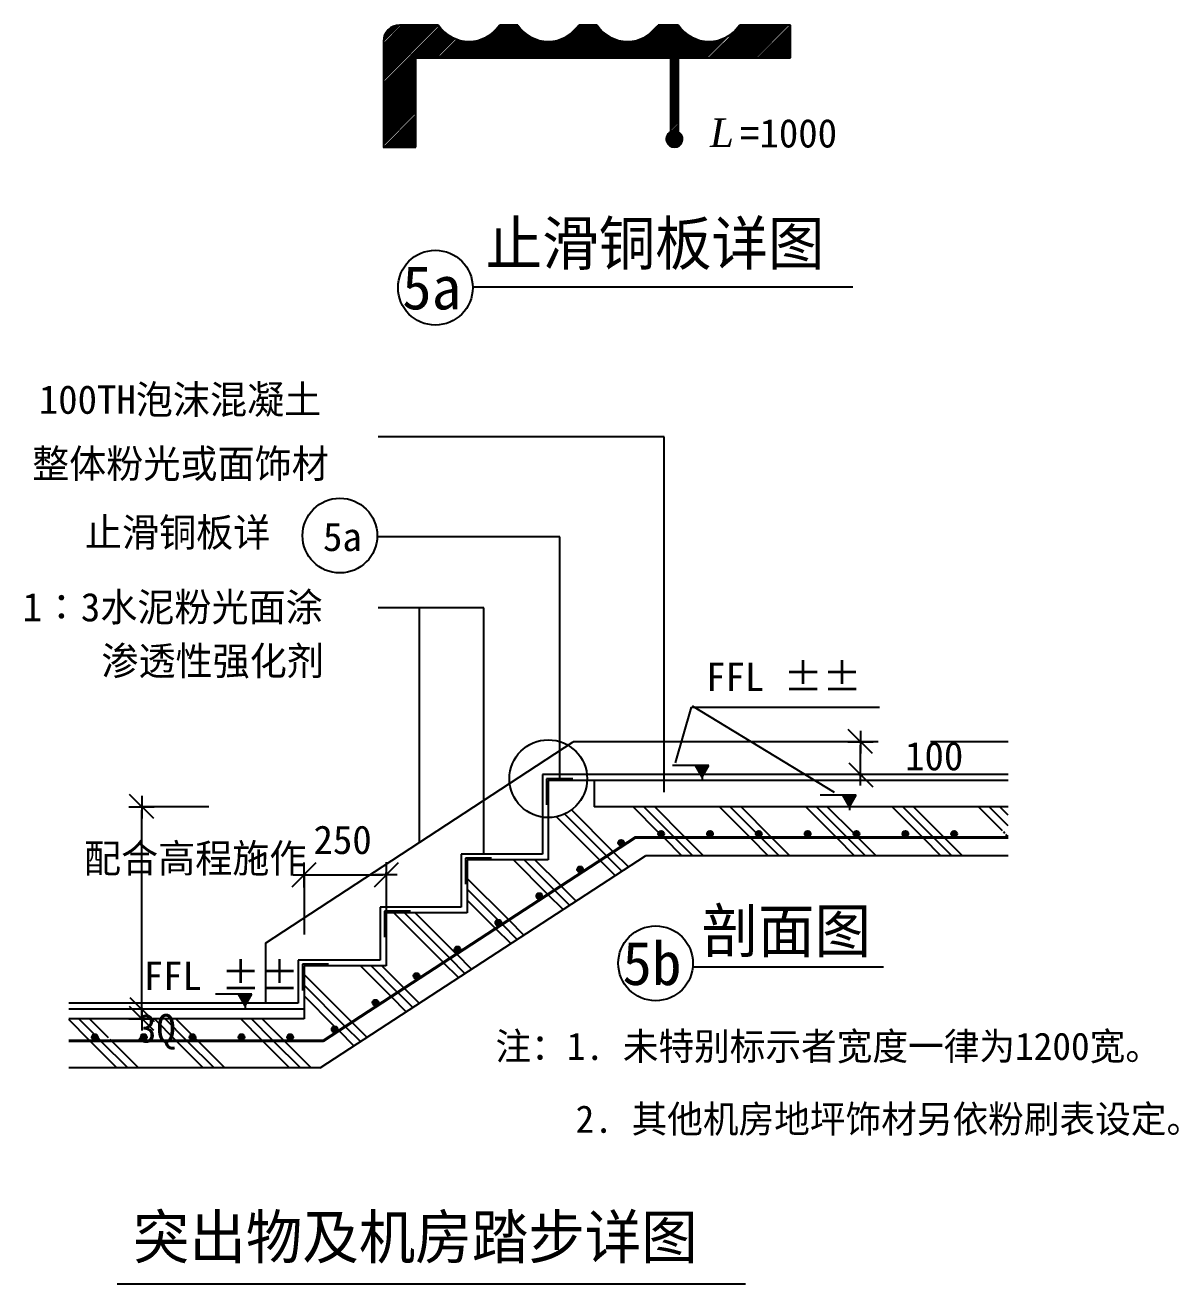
# Model space of a CAD drawing. Header units: metres. Extents: x 1651 to 12513, y 290 to 16357.
# Drawn here: x 5169 to 10426, y 9842 to 15575 of the extents above; entities that cross this region are included whole.
import ezdxf

# ---------------------------------------------------------------- set-up
doc = ezdxf.new("R2010")
doc.units = ezdxf.units.M
for name, color, linetype in [('DIM', 5, 'Continuous'), ('FLINE', 11, 'Continuous'), ('I-TEXT', 7, 'Continuous'), ('I-TXT', 2, 'Continuous'), ('MARK', 5, 'Continuous'), ('PUB_TEXT', 7, 'Continuous'), ('RC', 2, 'Continuous'), ('WALL', 2, 'Continuous')]:
    doc.layers.add(name, color=color, linetype=linetype)

# ---------------------------------------------------------------- blocks, each defined once
blk = doc.blocks.new('DIMTCK')
for p, q in [((0, 3.88), (0, -3.77)), ((3.35, 0), (-3.54, 0))]:
    blk.add_line(p, q)
blk.add_lwpolyline([(-3.56, -3.63), (3.75, 3.75)])

msp = doc.modelspace()

# ---------------------------------------------------------------- linework, layer by layer
for p, q in [((6800.88, 15325.1), (7051.18, 15575.4)), ((6800.88, 15331.66), (7044.62, 15575.4)), ((6800.88, 15338.22), (7038.06, 15575.4)), ((6800.88, 15344.77), (7031.51, 15575.4)), ((6800.88, 15351.33), (7024.95, 15575.4)), ((6800.88, 15357.89), (7018.39, 15575.4)), ((6800.88, 15364.45), (7011.84, 15575.4)), ((6800.88, 15371), (7005.28, 15575.4)), ((6800.88, 15377.56), (6998.72, 15575.4)), ((6800.88, 15384.12), (6992.17, 15575.4)), ((6800.88, 15390.67), (6985.61, 15575.4)), ((6800.88, 15397.23), (6979.05, 15575.4)), ((6800.88, 15403.79), (6972.5, 15575.4)), ((6800.88, 15410.34), (6965.94, 15575.4)), ((6800.88, 15416.9), (6959.38, 15575.4)), ((6800.88, 15423.46), (6952.82, 15575.4)), ((6800.88, 15430.02), (6946.27, 15575.4)), ((6800.88, 15436.57), (6939.71, 15575.4)), ((6800.88, 15443.13), (6933.15, 15575.4)), ((6800.88, 15449.69), (6926.6, 15575.4)), ((6800.88, 15456.24), (6920.04, 15575.4)), ((6800.88, 15462.8), (6913.48, 15575.4)), ((6800.88, 15469.36), (6906.93, 15575.4)), ((6800.88, 15475.91), (6900.37, 15575.4)), ((6800.88, 15482.47), (6893.81, 15575.4)), ((6800.88, 15489.03), (6887.26, 15575.4)), ((6800.88, 15502.14), (6874.14, 15575.39)), ((6800.88, 15311.99), (7052.18, 15563.29)), ((6800.88, 15305.43), (7052.18, 15556.73)), ((6800.88, 15298.88), (7052.18, 15550.17)), ((6800.88, 15292.32), (7052.18, 15543.62)), ((6800.88, 15285.76), (7052.18, 15537.06)), ((6801.31, 15509.12), (6867.16, 15574.98)), ((6802.57, 15516.94), (6859.34, 15573.71)), ((6805.19, 15526.12), (6850.17, 15571.1)), ((6810.82, 15538.31), (6837.97, 15565.46)), ((7052.18, 15563.29), (7057.19, 15568.3)), ((7052.18, 15556.73), (7060.04, 15564.59)), ((7052.18, 15550.17), (7062.99, 15560.98)), ((7052.18, 15543.62), (7066.02, 15557.46)), ((7052.18, 15537.06), (7069.15, 15554.02)), ((7052.18, 15530.5), (7072.36, 15550.68)), ((7052.18, 15523.95), (7075.67, 15547.44)), ((7052.18, 15517.39), (7079.07, 15544.28)), ((7052.18, 15510.83), (7082.56, 15541.21)), ((7052.18, 15504.27), (7086.14, 15538.24)), ((7184.69, 15426.97), (7320.09, 15562.36)), ((7191.25, 15426.96), (7339.68, 15575.4)), ((7197.8, 15426.96), (7346.24, 15575.4)), ((7204.36, 15426.96), (7352.8, 15575.4)), ((7210.91, 15426.95), (7359.36, 15575.4)), ((7217.46, 15426.95), (7365.91, 15575.4)), ((7224.02, 15426.95), (7372.47, 15575.4)), ((7230.57, 15426.94), (7379.03, 15575.4)), ((7237.12, 15426.94), (7385.58, 15575.4)), ((7243.68, 15426.94), (7392.14, 15575.4)), ((7250.23, 15426.93), (7398.7, 15575.4)), ((7256.78, 15426.93), (7405.25, 15575.4)), ((7263.34, 15426.93), (7411.81, 15575.4)), ((7269.89, 15426.92), (7415.49, 15572.52)), ((7276.45, 15426.92), (7418.23, 15568.7)), ((7283, 15426.92), (7421.07, 15564.99)), ((7289.55, 15426.91), (7424, 15561.36)), ((7296.11, 15426.91), (7427.02, 15557.83)), ((7302.66, 15426.91), (7430.14, 15554.39)), ((7309.21, 15426.9), (7433.35, 15551.04)), ((7315.77, 15426.9), (7436.65, 15547.78)), ((7322.32, 15426.9), (7440.04, 15544.61)), ((7328.87, 15426.89), (7443.52, 15541.54)), ((7335.43, 15426.89), (7447.09, 15538.55)), ((7545.15, 15426.79), (7684.18, 15565.82)), ((7551.7, 15426.78), (7700.32, 15575.4)), ((7558.25, 15426.78), (7706.87, 15575.4)), ((7564.81, 15426.78), (7713.43, 15575.4)), ((7571.36, 15426.77), (7719.99, 15575.4)), ((7577.91, 15426.77), (7726.54, 15575.4)), ((7584.47, 15426.77), (7733.1, 15575.4)), ((7591.02, 15426.76), (7739.66, 15575.4)), ((7597.57, 15426.76), (7746.21, 15575.4)), ((7604.13, 15426.76), (7752.77, 15575.4)), ((7610.68, 15426.75), (7759.33, 15575.4)), ((7617.24, 15426.75), (7765.89, 15575.4)), ((7623.79, 15426.75), (7772.44, 15575.4)), ((7630.34, 15426.74), (7776.53, 15572.93)), ((7636.9, 15426.74), (7779.27, 15569.11)), ((7643.45, 15426.74), (7782.09, 15565.38)), ((7650, 15426.73), (7785.02, 15561.75)), ((7656.56, 15426.73), (7788.03, 15558.2)), ((7663.11, 15426.73), (7791.14, 15554.75)), ((7669.66, 15426.72), (7794.33, 15551.39)), ((7676.22, 15426.72), (7797.62, 15548.12)), ((7682.77, 15426.72), (7801, 15544.95)), ((7689.33, 15426.71), (7804.47, 15541.86)), ((7695.88, 15426.71), (7808.04, 15538.87)), ((7905.6, 15426.6), (8047.72, 15568.73)), ((7912.15, 15426.6), (8060.95, 15575.4)), ((7918.7, 15426.6), (8067.51, 15575.4)), ((7925.26, 15426.59), (8074.06, 15575.4)), ((7931.81, 15426.59), (8080.62, 15575.4)), ((7938.36, 15426.59), (8087.18, 15575.4)), ((7944.92, 15426.58), (8093.73, 15575.4)), ((7951.47, 15426.58), (8100.29, 15575.4)), ((7958.03, 15426.58), (8106.85, 15575.4)), ((7964.58, 15426.57), (8113.4, 15575.4)), ((7971.13, 15426.57), (8119.96, 15575.4)), ((7977.69, 15426.57), (8126.52, 15575.4)), ((7984.24, 15426.56), (8133.07, 15575.4)), ((7990.79, 15426.56), (8139.63, 15575.4)), ((7997.35, 15426.56), (8145.94, 15575.15)), ((8003.9, 15426.56), (8148.62, 15571.27)), ((8010.45, 15426.55), (8151.39, 15567.49)), ((8017.01, 15426.55), (8154.26, 15563.8)), ((8023.56, 15426.55), (8157.22, 15560.21)), ((8030.12, 15426.54), (8160.28, 15556.7)), ((8036.67, 15426.54), (8163.42, 15553.29)), ((8043.22, 15426.54), (8166.66, 15549.97)), ((8049.78, 15426.53), (8169.99, 15546.74)), ((8056.33, 15426.53), (8173.41, 15543.6)), ((8062.88, 15426.53), (8176.92, 15540.56)), ((8069.44, 15426.52), (8180.52, 15537.6)), ((8285.71, 15426.41), (8423.33, 15564.04)), ((8292.26, 15426.41), (8423.33, 15557.48)), ((8298.82, 15426.41), (8423.33, 15550.93)), ((8305.37, 15426.4), (8423.33, 15544.37)), ((8311.92, 15426.4), (8423.33, 15537.81)), ((8423.33, 15426.34), (8572.39, 15575.4)), ((8423.33, 15432.9), (8565.83, 15575.4)), ((8423.33, 15439.46), (8559.28, 15575.4)), ((8423.33, 15446.02), (8552.72, 15575.4)), ((8423.33, 15452.57), (8546.16, 15575.4)), ((8423.33, 15459.13), (8539.61, 15575.4)), ((8423.33, 15465.69), (8533.05, 15575.4)), ((8423.33, 15472.24), (8526.49, 15575.4)), ((8423.33, 15478.8), (8519.93, 15575.4)), ((8423.33, 15485.36), (8513.38, 15575.4)), ((8423.33, 15491.91), (8506.82, 15575.4)), ((8423.33, 15498.47), (8500.26, 15575.4)), ((8423.33, 15505.03), (8493.71, 15575.4)), ((8423.33, 15511.58), (8487.15, 15575.4)), ((8423.33, 15518.14), (8480.59, 15575.4)), ((8423.33, 15524.7), (8474.04, 15575.4)), ((8423.33, 15531.26), (8467.48, 15575.4)), ((8423.33, 15537.81), (8460.92, 15575.4)), ((8423.33, 15544.37), (8454.36, 15575.4)), ((8423.33, 15550.93), (8447.81, 15575.4)), ((8423.33, 15557.48), (8441.25, 15575.4)), ((8423.33, 15564.04), (8434.69, 15575.4)), ((8430.58, 15427.03), (8578.95, 15575.4)), ((8437.14, 15427.03), (8585.5, 15575.4)), ((8443.69, 15427.03), (8592.06, 15575.4)), ((8450.25, 15427.03), (8598.62, 15575.4)), ((8456.81, 15427.03), (8605.17, 15575.4)), ((8463.36, 15427.03), (8611.73, 15575.4)), ((8469.92, 15427.03), (8618.29, 15575.4)), ((8476.48, 15427.03), (8624.85, 15575.4)), ((8483.04, 15427.03), (8631.4, 15575.4)), ((8489.59, 15427.03), (8637.96, 15575.4)), ((8496.15, 15427.03), (8644.52, 15575.4)), ((8509.26, 15427.03), (8655.47, 15573.24)), ((8515.82, 15427.03), (8655.47, 15566.68)), ((8522.38, 15427.03), (8655.47, 15560.12)), ((8528.93, 15427.03), (8655.47, 15553.57)), ((8535.49, 15427.03), (8655.47, 15547.01)), ((8542.05, 15427.03), (8655.47, 15540.45)), ((6800.88, 15279.21), (7052.18, 15530.5)), ((6955.27, 15427.03), (7052.18, 15523.95)), ((6961.82, 15427.03), (7052.18, 15517.39)), ((6968.38, 15427.03), (7052.18, 15510.83)), ((6974.94, 15427.03), (7052.18, 15504.27)), ((6981.5, 15427.03), (7052.18, 15497.72)), ((6988.05, 15427.03), (7052.18, 15491.16)), ((6994.61, 15427.03), (7052.18, 15484.6)), ((7052.18, 15497.72), (7089.82, 15535.35)), ((7052.18, 15491.16), (7093.59, 15532.57)), ((7052.18, 15484.6), (7097.45, 15529.87)), ((7052.18, 15478.05), (7101.41, 15527.28)), ((7052.18, 15471.49), (7105.47, 15524.78)), ((7052.18, 15464.93), (7109.62, 15522.38)), ((7052.18, 15458.38), (7113.88, 15520.08)), ((7052.18, 15451.82), (7118.25, 15517.89)), ((7052.18, 15445.26), (7122.72, 15515.8)), ((7052.18, 15438.71), (7127.31, 15513.83)), ((7052.18, 15425.59), (7136.83, 15510.24)), ((7060.17, 15427.03), (7141.77, 15508.63)), ((7066.73, 15427.03), (7146.85, 15507.15)), ((7073.28, 15427.02), (7152.07, 15505.81)), ((7079.84, 15427.02), (7157.44, 15504.62)), ((7086.39, 15427.02), (7162.96, 15503.58)), ((7092.94, 15427.01), (7168.65, 15502.72)), ((7099.5, 15427.01), (7174.52, 15502.03)), ((7106.05, 15427.01), (7180.58, 15501.54)), ((7112.6, 15427), (7186.87, 15501.27)), ((7119.16, 15427), (7193.39, 15501.23)), ((7125.71, 15427), (7200.19, 15501.47)), ((7132.26, 15426.99), (7207.29, 15502.02)), ((7138.82, 15426.99), (7214.75, 15502.92)), ((7145.37, 15426.99), (7222.63, 15504.25)), ((7151.93, 15426.98), (7231.04, 15506.1)), ((7158.48, 15426.98), (7240.12, 15508.62)), ((7165.03, 15426.98), (7250.1, 15512.04)), ((7171.59, 15426.97), (7261.44, 15516.82)), ((7178.14, 15426.97), (7275.2, 15524.03)), ((7341.98, 15426.89), (7450.75, 15535.66)), ((7348.54, 15426.88), (7454.51, 15532.86)), ((7355.09, 15426.88), (7458.37, 15530.16)), ((7361.64, 15426.88), (7462.31, 15527.55)), ((7368.2, 15426.87), (7466.36, 15525.04)), ((7374.75, 15426.87), (7470.51, 15522.63)), ((7381.3, 15426.87), (7474.76, 15520.32)), ((7387.86, 15426.86), (7479.11, 15518.12)), ((7394.41, 15426.86), (7483.57, 15516.02)), ((7400.96, 15426.86), (7488.14, 15514.04)), ((7407.52, 15426.85), (7492.83, 15512.17)), ((7414.07, 15426.85), (7497.64, 15510.42)), ((7420.63, 15426.85), (7502.57, 15508.8)), ((7427.18, 15426.84), (7507.64, 15507.3)), ((7433.73, 15426.84), (7512.84, 15505.95)), ((7440.29, 15426.84), (7518.19, 15504.74)), ((7446.84, 15426.83), (7523.69, 15503.69)), ((7453.39, 15426.83), (7529.36, 15502.8)), ((7459.95, 15426.83), (7535.21, 15502.09)), ((7466.5, 15426.82), (7541.26, 15501.58)), ((7473.06, 15426.82), (7547.52, 15501.28)), ((7479.61, 15426.82), (7554.02, 15501.22)), ((7486.16, 15426.81), (7560.78, 15501.43)), ((7492.72, 15426.81), (7567.85, 15501.94)), ((7499.27, 15426.81), (7575.26, 15502.8)), ((7505.82, 15426.81), (7583.1, 15504.08)), ((7512.38, 15426.8), (7591.45, 15505.87)), ((7518.93, 15426.8), (7600.44, 15508.31)), ((7525.48, 15426.8), (7610.31, 15511.62)), ((7532.04, 15426.79), (7621.47, 15516.22)), ((7538.59, 15426.79), (7634.88, 15523.07)), ((7702.43, 15426.71), (7811.69, 15535.96)), ((7708.99, 15426.7), (7815.44, 15533.16)), ((7715.54, 15426.7), (7819.28, 15530.44)), ((7722.09, 15426.7), (7823.22, 15527.82)), ((7728.65, 15426.69), (7827.26, 15525.3)), ((7735.2, 15426.69), (7831.39, 15522.88)), ((7741.75, 15426.69), (7835.63, 15520.56)), ((7748.31, 15426.68), (7839.97, 15518.35)), ((7754.86, 15426.68), (7844.42, 15516.24)), ((7761.42, 15426.68), (7848.98, 15514.24)), ((7767.97, 15426.67), (7853.66, 15512.36)), ((7774.52, 15426.67), (7858.45, 15510.6)), ((7781.08, 15426.67), (7863.37, 15508.96)), ((7787.63, 15426.66), (7868.42, 15507.46)), ((7794.18, 15426.66), (7873.61, 15506.09)), ((7800.74, 15426.66), (7878.94, 15504.86)), ((7807.29, 15426.65), (7884.43, 15503.79)), ((7813.85, 15426.65), (7890.08, 15502.89)), ((7820.4, 15426.65), (7895.91, 15502.16)), ((7826.95, 15426.64), (7901.94, 15501.63)), ((7833.51, 15426.64), (7908.17, 15501.31)), ((7840.06, 15426.64), (7914.64, 15501.22)), ((7846.61, 15426.63), (7921.38, 15501.4)), ((7853.17, 15426.63), (7928.41, 15501.87)), ((7859.72, 15426.63), (7935.79, 15502.69)), ((7866.27, 15426.62), (7943.57, 15503.92)), ((7872.83, 15426.62), (7951.86, 15505.65)), ((7879.38, 15426.62), (7960.78, 15508.01)), ((7885.94, 15426.61), (7970.54, 15511.21)), ((7892.49, 15426.61), (7981.53, 15515.65)), ((7899.04, 15426.61), (7994.61, 15522.17)), ((8075.99, 15426.52), (8184.21, 15534.74)), ((8082.54, 15426.52), (8188, 15531.97)), ((8089.1, 15426.51), (8191.89, 15529.3)), ((8095.65, 15426.51), (8195.87, 15526.72)), ((8102.21, 15426.51), (8199.95, 15524.25)), ((8108.76, 15426.5), (8204.13, 15521.87)), ((8115.31, 15426.5), (8208.41, 15519.59)), ((8121.87, 15426.5), (8212.8, 15517.43)), ((8128.42, 15426.49), (8217.29, 15515.37)), ((8134.97, 15426.49), (8221.9, 15513.42)), ((8141.53, 15426.49), (8226.63, 15511.59)), ((8148.08, 15426.48), (8231.48, 15509.88)), ((8154.64, 15426.48), (8236.45, 15508.3)), ((8161.19, 15426.48), (8241.56, 15506.85)), ((8167.74, 15426.47), (8246.81, 15505.54)), ((8174.3, 15426.47), (8252.21, 15504.38)), ((8180.85, 15426.47), (8257.76, 15503.38)), ((8187.4, 15426.46), (8263.49, 15502.55)), ((8193.96, 15426.46), (8269.4, 15501.9)), ((8200.51, 15426.46), (8275.52, 15501.46)), ((8207.06, 15426.45), (8281.85, 15501.24)), ((8213.62, 15426.45), (8288.43, 15501.26)), ((8220.17, 15426.45), (8295.29, 15501.56)), ((8226.73, 15426.44), (8302.46, 15502.18)), ((8233.28, 15426.44), (8310.01, 15503.17)), ((8239.83, 15426.44), (8318, 15504.6)), ((8246.39, 15426.43), (8326.54, 15506.58)), ((8252.94, 15426.43), (8335.78, 15509.27)), ((8259.49, 15426.43), (8346.01, 15512.94)), ((8266.05, 15426.42), (8357.74, 15518.12)), ((8272.6, 15426.42), (8372.36, 15526.18)), ((8318.48, 15426.4), (8423.33, 15531.26)), ((8325.03, 15426.39), (8423.33, 15524.7)), ((8331.58, 15426.39), (8423.33, 15518.14)), ((8338.14, 15426.39), (8423.33, 15511.58)), ((8344.69, 15426.38), (8423.33, 15505.03)), ((8351.24, 15426.38), (8423.33, 15498.47)), ((8357.8, 15426.38), (8423.33, 15491.91)), ((8364.35, 15426.37), (8423.33, 15485.36)), ((8548.61, 15427.03), (8655.47, 15533.89)), ((8555.16, 15427.03), (8655.47, 15527.34)), ((8561.72, 15427.03), (8655.47, 15520.78)), ((8568.28, 15427.03), (8655.47, 15514.22)), ((8574.83, 15427.03), (8655.47, 15507.67)), ((8581.39, 15427.03), (8655.47, 15501.11)), ((8587.95, 15427.03), (8655.47, 15494.55)), ((8594.5, 15427.03), (8655.47, 15488)), ((8601.06, 15427.03), (8655.47, 15481.44)), ((7001.17, 15427.03), (7052.18, 15478.05)), ((7007.72, 15427.03), (7052.18, 15471.49)), ((7014.28, 15427.03), (7052.18, 15464.93)), ((7020.84, 15427.03), (7052.18, 15458.38)), ((7027.39, 15427.03), (7052.18, 15451.82)), ((7033.95, 15427.03), (7052.18, 15445.26)), ((7040.51, 15427.03), (7052.18, 15438.71)), ((8108.67, 15393.63), (8142.07, 15427.03)), ((8108.67, 15400.19), (8135.52, 15427.03)), ((8108.67, 15406.75), (8128.96, 15427.03)), ((8108.67, 15413.3), (8122.4, 15427.03)), ((8108.67, 15419.86), (8115.85, 15427.03)), ((8108.67, 15387.08), (8145.77, 15424.17)), ((8370.91, 15426.37), (8423.33, 15478.8)), ((8377.46, 15426.37), (8423.33, 15472.24)), ((8384.01, 15426.36), (8423.33, 15465.69)), ((8390.57, 15426.36), (8423.33, 15459.13)), ((8397.12, 15426.36), (8423.33, 15452.57)), ((8403.67, 15426.35), (8423.33, 15446.02)), ((8410.23, 15426.35), (8423.33, 15439.46)), ((8416.78, 15426.35), (8423.33, 15432.9)), ((8607.62, 15427.03), (8655.47, 15474.88)), ((8614.17, 15427.03), (8655.47, 15468.33)), ((8620.73, 15427.03), (8655.47, 15461.77)), ((8627.29, 15427.03), (8655.47, 15455.21)), ((8633.85, 15427.03), (8655.47, 15448.65)), ((8640.4, 15427.03), (8655.47, 15442.1)), ((8646.96, 15427.03), (8655.47, 15435.54)), ((6800.88, 15272.65), (6949.25, 15421.02)), ((6800.88, 15266.09), (6949.25, 15414.46)), ((6800.88, 15259.53), (6949.25, 15407.9)), ((6800.88, 15252.98), (6949.25, 15401.34)), ((6800.88, 15246.42), (6949.25, 15394.79)), ((6800.88, 15239.86), (6949.25, 15388.23)), ((6800.88, 15233.31), (6949.25, 15381.67)), ((6800.88, 15226.75), (6949.25, 15375.12)), ((6800.88, 15220.19), (6949.25, 15368.56)), ((8108.67, 15380.52), (8145.77, 15417.61)), ((8108.67, 15373.96), (8145.77, 15411.05)), ((8108.67, 15367.4), (8145.77, 15404.5)), ((8108.67, 15360.85), (8145.77, 15397.94)), ((8108.67, 15354.29), (8145.77, 15391.38)), ((8108.67, 15347.73), (8145.77, 15384.83)), ((8108.67, 15341.18), (8145.77, 15378.27)), ((8108.67, 15334.62), (8145.77, 15371.71)), ((8108.67, 15328.06), (8145.77, 15365.15)), ((6800.88, 15213.64), (6949.25, 15362)), ((6800.88, 15207.08), (6949.25, 15355.45)), ((6800.88, 15200.52), (6949.25, 15348.89)), ((6800.88, 15193.97), (6949.25, 15342.33)), ((6800.88, 15187.41), (6949.25, 15335.77)), ((6800.88, 15180.85), (6949.25, 15329.22)), ((6800.88, 15174.29), (6949.25, 15322.66)), ((6800.88, 15167.74), (6949.25, 15316.1)), ((6800.88, 15161.18), (6949.25, 15309.55)), ((8108.67, 15321.51), (8145.77, 15358.6)), ((8108.67, 15314.95), (8145.77, 15352.04)), ((8108.67, 15308.39), (8145.77, 15345.48)), ((8108.67, 15301.84), (8145.77, 15338.93)), ((8108.67, 15295.28), (8145.77, 15332.37)), ((8108.67, 15288.72), (8145.77, 15325.81)), ((8108.67, 15282.16), (8145.77, 15319.26)), ((8108.67, 15275.61), (8145.77, 15312.7)), ((6800.88, 15154.62), (6949.25, 15302.99)), ((6800.88, 15148.07), (6949.25, 15296.43)), ((6800.88, 15141.51), (6949.25, 15289.88)), ((6800.88, 15134.95), (6949.25, 15283.32)), ((6800.88, 15128.4), (6949.25, 15276.76)), ((6800.88, 15121.84), (6949.25, 15270.21)), ((6800.88, 15115.28), (6949.25, 15263.65)), ((6800.88, 15108.72), (6949.25, 15257.09)), ((6800.88, 15102.17), (6949.25, 15250.53)), ((8108.67, 15269.05), (8145.77, 15306.14)), ((8108.67, 15262.49), (8145.77, 15299.59)), ((8108.67, 15255.94), (8145.77, 15293.03)), ((8108.67, 15249.38), (8145.77, 15286.47)), ((8108.67, 15242.82), (8145.77, 15279.91)), ((8108.67, 15236.27), (8145.77, 15273.36)), ((8108.67, 15229.71), (8145.77, 15266.8)), ((8108.67, 15223.15), (8145.77, 15260.24)), ((8108.67, 15216.6), (8145.77, 15253.69)), ((6800.88, 15095.61), (6949.25, 15243.98)), ((6800.88, 15089.05), (6949.25, 15237.42)), ((6800.88, 15082.5), (6949.25, 15230.86)), ((6800.88, 15075.94), (6949.25, 15224.31)), ((6800.88, 15069.38), (6949.25, 15217.75)), ((6800.88, 15062.83), (6949.25, 15211.19)), ((6800.88, 15056.27), (6949.25, 15204.64)), ((6800.88, 15049.71), (6949.25, 15198.08)), ((8108.67, 15210.04), (8145.77, 15247.13)), ((8108.67, 15203.48), (8145.77, 15240.57)), ((8108.67, 15196.92), (8145.77, 15234.02)), ((8108.67, 15190.37), (8145.77, 15227.46)), ((8108.67, 15183.81), (8145.77, 15220.9)), ((8108.67, 15177.25), (8145.77, 15214.35)), ((8108.67, 15170.7), (8145.77, 15207.79)), ((8108.67, 15164.14), (8145.77, 15201.23)), ((8108.67, 15157.58), (8145.77, 15194.67)), ((6800.88, 15043.16), (6949.25, 15191.52)), ((6800.88, 15036.6), (6949.25, 15184.97)), ((6800.88, 15030.04), (6949.25, 15178.41)), ((6800.88, 15016.93), (6949.25, 15165.29)), ((6809.54, 15019.02), (6949.25, 15158.74)), ((6816.09, 15019.02), (6949.25, 15152.18)), ((6822.65, 15019.02), (6949.25, 15145.62)), ((6829.21, 15019.02), (6949.25, 15139.07)), ((8108.67, 15151.03), (8145.77, 15188.12)), ((8108.67, 15144.47), (8145.77, 15181.56)), ((8108.67, 15137.91), (8145.77, 15175)), ((8108.67, 15131.35), (8145.77, 15168.45)), ((8108.67, 15124.8), (8145.77, 15161.89)), ((8108.67, 15118.24), (8145.77, 15155.33)), ((8108.67, 15111.68), (8145.77, 15148.78)), ((8108.67, 15105.13), (8145.77, 15142.22)), ((8108.67, 15098.57), (8145.77, 15135.66)), ((6835.76, 15019.02), (6949.25, 15132.51)), ((6842.32, 15019.02), (6949.25, 15125.95)), ((6848.88, 15019.02), (6949.25, 15119.4)), ((6855.44, 15019.02), (6949.25, 15112.84)), ((6861.99, 15019.02), (6949.25, 15106.28)), ((6868.55, 15019.02), (6949.25, 15099.72)), ((6875.11, 15019.02), (6949.25, 15093.17)), ((6881.66, 15019.02), (6949.25, 15086.61)), ((6888.22, 15019.02), (6949.25, 15080.05)), ((8090.2, 15053.86), (8145.77, 15109.43)), ((8090.4, 15060.63), (8145.77, 15115.99)), ((8091, 15048.11), (8145.77, 15102.88)), ((8092.5, 15043.06), (8145.77, 15096.32)), ((8092.57, 15069.35), (8145.77, 15122.55)), ((8094.55, 15038.55), (8144.79, 15088.78)), ((8097.07, 15034.51), (8145.77, 15083.21)), ((8100.02, 15030.9), (8152.44, 15083.32)), ((8103.38, 15027.7), (8155.63, 15079.96)), ((6894.78, 15019.02), (6949.25, 15073.5)), ((6901.33, 15019.02), (6949.25, 15066.94)), ((6907.89, 15019.02), (6949.25, 15060.38)), ((6914.45, 15019.02), (6949.25, 15053.83)), ((6921, 15019.02), (6949.25, 15047.27)), ((6927.56, 15019.02), (6949.25, 15040.71)), ((6934.12, 15019.02), (6949.25, 15034.16)), ((6940.68, 15019.02), (6949.25, 15027.6)), ((8107.15, 15024.92), (8158.41, 15076.18)), ((8111.37, 15022.58), (8160.75, 15071.97)), ((8116.08, 15020.74), (8162.6, 15067.26)), ((8121.39, 15019.49), (8163.85, 15061.95)), ((8127.48, 15019.03), (8164.31, 15055.85)), ((8134.83, 15019.81), (8163.52, 15048.51)), ((8145.3, 15023.73), (8159.61, 15038.03)), ((7207.06, 14383.64), (8940.79, 14383.64)), ((8132.53, 12215.51), (8205.64, 12469.44)), ((8205.64, 12469.44), (9062.07, 12469.44)), ((8856.67, 12079.85), (8209.12, 12472.92)), ((8253.4, 12150.94), (8222.84, 12203.87)), ((8222.84, 12203.87), (8283.82, 12203.87)), ((8253.4, 12150.94), (8283.95, 12203.87)), ((8253.4, 12150.94), (8253.4, 12135.66)), ((8925.6, 12014.93), (8895.04, 12067.86)), ((8895.04, 12067.86), (8956.03, 12067.86)), ((8925.6, 12014.93), (8956.16, 12067.86)), ((8925.6, 12014.93), (8925.6, 11999.65)), ((8210.14, 11285.64), (9079.67, 11285.64)), ((6170.72, 11108.85), (6140.16, 11161.78)), ((6140.16, 11161.78), (6201.14, 11161.78)), ((6170.72, 11108.85), (6201.27, 11161.78)), ((6170.72, 11108.85), (6170.72, 11093.57)), ((5588.08, 9842.5), (8450.59, 9842.5))]:
    msp.add_line(p, q)
for points in [[(8253.4, 12150.94), (8283.95, 12203.87), (8222.84, 12203.87)], [(8925.6, 12014.93), (8956.16, 12067.86), (8895.04, 12067.86)], [(6170.72, 11108.85), (6201.27, 11161.78), (6140.16, 11161.78)]]:
    msp.add_solid(points)
at = {"layer": 'DIM'}
for p, q in [((7052.18, 15575.4), (7052.18, 15427.03)), ((8423.33, 15575.4), (8423.33, 15427.03)), ((7052.18, 15427.03), (8423.33, 15426.34)), ((8108.67, 15427.03), (8145.77, 15427.03)), ((8967.76, 12310.74), (8985.83, 12310.74)), ((8975.83, 12177.37), (8975.83, 12295.74)), ((8967.76, 12162.37), (8985.83, 12162.37)), ((6005.63, 12014.93), (5689.87, 12014.93)), ((5699.87, 11108.57), (5699.87, 11999.93)), ((6439.52, 11705.64), (6439.52, 11715.58)), ((6439.52, 11705.81), (6439.52, 11433.35)), ((6454.52, 11705.58), (6798.41, 11705.58)), ((6813.41, 11705.64), (6813.41, 11715.58)), ((6813.41, 11705.81), (6813.41, 11433.35)), ((5699.87, 11108.57), (5699.87, 11123.57)), ((6005.63, 11093.57), (5689.87, 11093.57)), ((6005.63, 11093.57), (5689.87, 11093.57)), ((5699.87, 11049.06), (5699.87, 11093.57)), ((6005.63, 11049.06), (5689.87, 11049.06)), ((5699.87, 11034.06), (5699.87, 11019.06))]:
    msp.add_line(p, q, dxfattribs=at)
at = {"layer": 'FLINE'}
for p, q in [((6264.45, 11394.6), (7666.1, 12310.74)), ((9055.91, 12310.74), (7666.1, 12310.74)), ((9647.99, 12310.74), (9294.2, 12310.74)), ((9647.99, 12162.37), (7525.57, 12162.37)), ((7525.57, 12162.37), (7525.57, 11800.17)), ((7817.38, 11792.18), (7627.07, 11982.49)), ((7847.17, 11811.57), (7657.89, 12000.85)), ((8055.22, 11898.58), (7938.87, 12014.93)), ((8126.02, 11876.95), (7988.04, 12014.93)), ((8175.2, 11876.95), (8037.22, 12014.93)), ((8470.26, 11876.95), (8332.28, 12014.93)), ((8499.53, 11896.86), (8381.46, 12014.93)), ((8568.62, 11876.95), (8430.64, 12014.93)), ((8863.68, 11876.95), (8725.7, 12014.93)), ((8912.86, 11876.95), (8774.88, 12014.93)), ((8944.06, 11894.92), (8824.05, 12014.93)), ((9257.1, 11876.95), (9119.12, 12014.93)), ((9306.27, 11876.95), (9168.29, 12014.93)), ((9355.45, 11876.95), (9217.47, 12014.93)), ((9622.2, 11905.26), (9512.53, 12014.93)), ((9647.99, 11928.65), (9561.71, 12014.93)), ((9647.99, 11977.83), (9610.89, 12014.93)), ((7787.59, 11772.78), (7590.32, 11970.06)), ((8062.57, 11891.22), (8058.57, 11895.23)), ((8069.99, 11883.8), (8065.98, 11887.81)), ((8076.85, 11876.95), (8073.34, 11880.45)), ((8161.42, 11792.38), (8081.3, 11872.5)), ((8210.59, 11792.38), (8130.47, 11872.5)), ((8259.77, 11792.38), (8179.65, 11872.5)), ((8554.83, 11792.38), (8474.71, 11872.5)), ((8513.07, 11883.32), (8503.18, 11893.2)), ((8519.44, 11876.95), (8516.73, 11879.66)), ((8604.01, 11792.38), (8523.89, 11872.5)), ((8653.19, 11792.38), (8573.07, 11872.5)), ((8948.25, 11792.38), (8868.13, 11872.5)), ((8997.43, 11792.38), (8917.31, 11872.5)), ((8955.59, 11883.39), (8948.36, 11890.63)), ((8962.03, 11876.95), (8959.89, 11879.1)), ((9046.6, 11792.38), (8966.49, 11872.5)), ((9341.67, 11792.38), (9261.55, 11872.5)), ((9390.84, 11792.38), (9310.73, 11872.5)), ((9440.02, 11792.38), (9359.9, 11872.5)), ((9633.49, 11893.97), (9626.58, 11900.88)), ((9647.99, 11879.48), (9637.88, 11889.58)), ((7525.57, 11800.17), (7156.14, 11800.17)), ((7156.14, 11800.17), (7156.14, 11558.7)), ((7549.3, 11617.66), (7393.5, 11773.46)), ((7579.09, 11637.05), (7442.68, 11773.46)), ((7608.88, 11656.44), (7491.85, 11773.46)), ((7857.95, 11702.43), (7790.49, 11769.89)), ((7887.74, 11721.82), (7820.27, 11789.28)), ((7917.52, 11741.21), (7850.06, 11808.67)), ((7370.59, 11501.31), (7182.84, 11689.06)), ((7322.18, 11500.55), (7182.84, 11639.88)), ((7679.24, 11586.08), (7611.77, 11653.54)), ((7311.01, 11462.53), (7182.84, 11590.7)), ((7619.66, 11547.3), (7552.2, 11614.76)), ((7649.45, 11566.69), (7581.98, 11634.15)), ((6786.7, 11558.7), (6786.7, 11317.23)), ((7156.14, 11558.7), (6786.7, 11558.7)), ((7072.72, 11307.4), (6848.13, 11532)), ((7102.51, 11326.8), (6897.31, 11532)), ((7132.3, 11346.19), (6946.49, 11532)), ((7340.8, 11481.92), (7337.92, 11484.81)), ((7411.16, 11411.56), (7343.69, 11479.03)), ((7440.95, 11430.95), (7373.48, 11498.42)), ((7381.37, 11392.17), (7313.91, 11459.64)), ((6264.45, 11394.6), (6264.45, 11120.28)), ((6412.82, 11317.23), (6412.82, 11120.28)), ((6786.7, 11317.23), (6412.82, 11317.23)), ((7143.08, 11237.05), (7075.62, 11304.51)), ((7172.87, 11256.44), (7105.4, 11323.9)), ((7202.66, 11275.83), (7135.19, 11343.29)), ((6655.72, 11035.93), (6439.52, 11252.12)), ((6834.43, 11152.28), (6696.18, 11290.53)), ((6864.22, 11171.67), (6745.36, 11290.53)), ((6894.01, 11191.06), (6794.54, 11290.53)), ((6625.93, 11016.54), (6439.52, 11202.95)), ((6964.37, 11120.7), (6896.9, 11188.16)), ((6578.17, 11015.12), (6439.52, 11153.77)), ((6904.79, 11081.92), (6837.33, 11149.38)), ((6934.58, 11101.31), (6867.12, 11168.77)), ((6412.82, 11120.28), (5367.03, 11120.28)), ((5461.67, 10951.38), (5367.03, 11046.02)), ((5482.77, 10979.45), (5413.16, 11049.06)), ((5549.03, 10962.36), (5462.34, 11049.06)), ((5855.08, 10951.38), (5757.4, 11049.06)), ((5904.26, 10951.38), (5806.58, 11049.06)), ((5926.02, 10978.79), (5855.75, 11049.06)), ((6248.5, 10951.38), (6150.82, 11049.06)), ((6297.68, 10951.38), (6199.99, 11049.06)), ((6346.85, 10951.38), (6249.17, 11049.06)), ((6696.29, 10946.18), (6628.83, 11013.65)), ((6726.08, 10965.57), (6658.61, 11033.04)), ((5495.25, 10966.98), (5486.74, 10975.49)), ((5510.84, 10951.38), (5499.22, 10963.01)), ((5560.02, 10951.38), (5556.25, 10955.15)), ((5940.14, 10964.67), (5929.53, 10975.28)), ((5953.44, 10951.38), (5943.65, 10961.16)), ((6596.14, 10997.15), (6592.13, 11001.17)), ((6666.5, 10926.79), (6599.04, 10994.26)), ((5586.53, 10826.51), (5466.12, 10946.93)), ((5635.71, 10826.51), (5515.29, 10946.93)), ((5684.89, 10826.51), (5564.47, 10946.93)), ((5979.95, 10826.51), (5859.53, 10946.93)), ((6029.13, 10826.51), (5908.71, 10946.93)), ((6078.3, 10826.51), (5957.89, 10946.93)), ((6373.37, 10826.51), (6252.95, 10946.93)), ((6422.54, 10826.51), (6302.13, 10946.93)), ((6471.72, 10826.51), (6351.3, 10946.93))]:
    msp.add_line(p, q, dxfattribs=at)
at = {"layer": 'I-TEXT'}
for p, q in [((8080.15, 13700.69), (6776.77, 13700.69)), ((8080.15, 12082.45), (8080.15, 13700.69)), ((7605.58, 13244.57), (6776.77, 13244.57)), ((7605.58, 12135.66), (7605.58, 13244.57)), ((7258.2, 12921.15), (6776.77, 12921.15)), ((6965.28, 11852.67), (6965.28, 12921.15)), ((7258.2, 11800.17), (7258.2, 12921.15)), ((7663.55, 12143.08), (7544.86, 12143.08)), ((7544.86, 12143.08), (7544.86, 12024.39)), ((7294.12, 11780.88), (7175.42, 11780.88)), ((7175.42, 11780.88), (7175.42, 11662.19)), ((6924.68, 11539.41), (6805.99, 11539.41)), ((6805.99, 11539.41), (6805.99, 11420.72)), ((6550.8, 11297.95), (6432.11, 11297.95)), ((6432.11, 11297.95), (6432.11, 11179.25))]:
    msp.add_line(p, q, dxfattribs=at)
msp.add_circle((7552.27, 12143.08), 177.16, dxfattribs=at)
at = {"layer": 'I-TXT'}
for p, q in [((8283.95, 12203.87), (8118.69, 12203.87)), ((8956.16, 12067.86), (8790.9, 12067.86)), ((6512.46, 10826.51), (7996.13, 11792.38)), ((6201.27, 11161.78), (6036.01, 11161.78))]:
    msp.add_line(p, q, dxfattribs=at)
at = {"layer": 'MARK'}
for centre in [(7037.88, 14379.88), (6602.61, 13250.66), (8041.64, 11302.39)]:
    msp.add_circle(centre, 170.23, dxfattribs=at)
at = {"layer": 'RC'}
for p, q in [((7947.6, 11876.95), (6525.83, 10951.38)), ((7948.1, 11872.5), (6526.34, 10946.93)), ((9647.99, 11876.95), (7947.6, 11876.95)), ((9647.99, 11872.5), (7948.1, 11872.5)), ((6525.83, 10951.38), (5367.03, 10951.38)), ((6526.34, 10946.93), (5367.03, 10946.93))]:
    msp.add_line(p, q, dxfattribs=at)
for centre, radius in [((8066.93, 11892.16), 13.35), ((8066.93, 11892.16), 8.9), ((8066.93, 11892.16), 4.45), ((8289.48, 11892.16), 13.35), ((8289.48, 11892.16), 8.9), ((8289.48, 11892.16), 4.45), ((8512.03, 11892.16), 13.35), ((8512.03, 11892.16), 8.9), ((8512.03, 11892.16), 4.45), ((8734.58, 11892.16), 13.35), ((8734.58, 11892.16), 8.9), ((8734.58, 11892.16), 4.45), ((8957.13, 11892.16), 13.35), ((8957.13, 11892.16), 8.9), ((8957.13, 11892.16), 4.45), ((9179.68, 11892.16), 13.35), ((9179.68, 11892.16), 8.9), ((9179.68, 11892.16), 4.45), ((9402.23, 11892.16), 13.35), ((9402.23, 11892.16), 8.9), ((9402.23, 11892.16), 4.45), ((7884.36, 11851.71), 13.35), ((7884.36, 11851.71), 8.9), ((7884.36, 11851.71), 4.45), ((7697.85, 11730.29), 13.35), ((7697.85, 11730.29), 8.9), ((7697.85, 11730.29), 4.45), ((7511.34, 11608.88), 13.35), ((7511.34, 11608.88), 8.9), ((7511.34, 11608.88), 4.45), ((7324.83, 11487.46), 13.35), ((7324.83, 11487.46), 8.9), ((7324.83, 11487.46), 4.45), ((7138.32, 11366.04), 13.35), ((7138.32, 11366.04), 8.9), ((7138.32, 11366.04), 4.45), ((6951.81, 11244.62), 13.35), ((6951.81, 11244.62), 8.9), ((6951.81, 11244.62), 4.45), ((6765.3, 11123.2), 13.35), ((6765.3, 11123.2), 8.9), ((6765.3, 11123.2), 4.45), ((6578.79, 11001.79), 13.35), ((6578.79, 11001.79), 8.9), ((5486.35, 10966.59), 13.35), ((5486.35, 10966.59), 8.9), ((5486.35, 10966.59), 4.45), ((5708.9, 10966.59), 13.35), ((5708.9, 10966.59), 8.9), ((5708.9, 10966.59), 4.45), ((5931.45, 10966.59), 13.35), ((5931.45, 10966.59), 8.9), ((5931.45, 10966.59), 4.45), ((6154, 10966.59), 13.35), ((6154, 10966.59), 8.9), ((6154, 10966.59), 4.45), ((6376.55, 10966.59), 13.35), ((6376.55, 10966.59), 8.9), ((6376.55, 10966.59), 4.45), ((6578.79, 11001.79), 4.45)]:
    msp.add_circle(centre, radius, dxfattribs=at)
at = {"layer": 'WALL'}
for p, q in [((7052.18, 15575.4), (6875.07, 15575.4)), ((7413.52, 15575.4), (7329.75, 15575.4)), ((7774.85, 15575.4), (7691.08, 15575.4)), ((8145.77, 15575.4), (8052.42, 15575.4)), ((8655.47, 15575.4), (8423.33, 15575.4)), ((8655.47, 15427.03), (8655.47, 15575.4)), ((6800.88, 15501.22), (6800.88, 15019.02)), ((6949.25, 15019.02), (6949.25, 15427.03)), ((6949.25, 15427.03), (7052.18, 15427.03)), ((7052.18, 15427.03), (8108.67, 15427.03)), ((8108.67, 15427.03), (8108.67, 15088.24)), ((8145.77, 15088.24), (8145.77, 15427.03)), ((8145.77, 15427.03), (8423.33, 15427.03)), ((8423.33, 15427.03), (8655.47, 15427.03)), ((6800.88, 15019.02), (6949.25, 15019.02)), ((7659.1, 12135.66), (7552.27, 12135.66)), ((7552.27, 12135.66), (7552.27, 11773.46)), ((9647.99, 12135.66), (7659.1, 12135.66)), ((7761.39, 12135.66), (7761.39, 12014.93)), ((9647.99, 12014.93), (7761.39, 12014.93)), ((7552.27, 11773.46), (7182.84, 11773.46)), ((7182.84, 11773.46), (7182.84, 11532)), ((9647.99, 11792.38), (7996.13, 11792.38)), ((6813.41, 11532), (6813.41, 11290.53)), ((7182.84, 11532), (6813.41, 11532)), ((6813.41, 11290.53), (6439.52, 11290.53)), ((6439.52, 11290.53), (6439.52, 11049.06)), ((6439.52, 11093.57), (5367.03, 11093.57)), ((6439.52, 11049.06), (5367.03, 11049.06)), ((6512.46, 10826.51), (5367.03, 10826.51))]:
    msp.add_line(p, q, dxfattribs=at)
for centre, radius, start, end in [((6875.07, 15501.22), 74.18, 90, 180), ((7190.96, 15668.13), 166.91, 213.75, 326.25), ((7552.3, 15668.13), 166.91, 213.75, 326.25), ((7913.63, 15668.13), 166.91, 213.75, 326.25), ((8284.55, 15668.13), 166.91, 213.75, 326.25), ((8127.22, 15056.12), 37.09, 120, 60)]:
    msp.add_arc(centre, radius, start, end, dxfattribs=at)

# ---------------------------------------------------------------- block references
at = {"layer": 'DIM', "xscale": 15, "yscale": 15, "zscale": 15}
for p, rotation in [((8975.83, 12310.74), 90), ((8975.83, 12162.37), 270), ((5699.87, 12014.93), 90), ((6439.52, 11705.58), 180), ((5699.87, 11093.57), 270), ((5699.87, 11093.57), 270), ((5699.87, 11049.06), 90)]:
    msp.add_blockref('DIMTCK', p, dxfattribs=dict(at, rotation=rotation))
msp.add_blockref('DIMTCK', (6813.41, 11705.58), dxfattribs=at)

# ---------------------------------------------------------------- texts
for s, height, p in [('250', 130, (6482.56, 11800.25)), ('注：1. 未特别标示者宽度一律为1200宽。', 125, (7311.77, 10862.15)), ('2. 其他机房地坪饰材另依粉刷表设定。', 125, (7676.88, 10530.53))]:
    msp.add_text(s, height=height).set_placement(p)
at = {"insert": (8289.08, 15150.53), "char_height": 130, "attachment_point": 1}
msp.add_mtext('{\\fTimes New Roman|b0|i1|c0|p18;L}', dxfattribs=at)
at = {"layer": 'DIM', "char_height": 130, "attachment_point": 1}
for s, insert in [('\\A1;100', (9178.38, 12311.58)), ('\\A1;配合高程施作 ', (5436.32, 11845.76)), ('\\A1;3Q', (5678.17, 11071.32))]:
    msp.add_mtext(s, dxfattribs=dict(at, insert=insert))
at = {"layer": 'I-TEXT'}
for s, p in [('=1000', (8426.3, 15018.26)), ('100TH泡沫混凝土', (5230.71, 13805.32)), ('整体粉光或面饰材', (5200.14, 13513.38)), ('止滑铜板详', (5440.45, 13200.22)), ('5a', (6525.67, 13180.15)), ('1∶3水泥粉光面涂', (5157.05, 12859.82)), ('渗透性强化剂', (5516, 12614.7)), ('FFL %%p%%p', (8271.63, 12542.17)), ('FFL %%p%%p', (5708.54, 11180.34))]:
    msp.add_text(s, height=130, dxfattribs=at).set_placement(p)
at = {"layer": 'PUB_TEXT'}
for s, p in [('止滑铜板详图', (7266.72, 14482.67)), ('5a', (6886.42, 14280.99)), ('剖面图', (8251.18, 11351.47)), ('5b', (7890.18, 11203.5)), ('突出物及机房踏步详图', (5659.31, 9956.72))]:
    msp.add_text(s, height=198, dxfattribs=at).set_placement(p)

doc.saveas('drawing.dxf')
